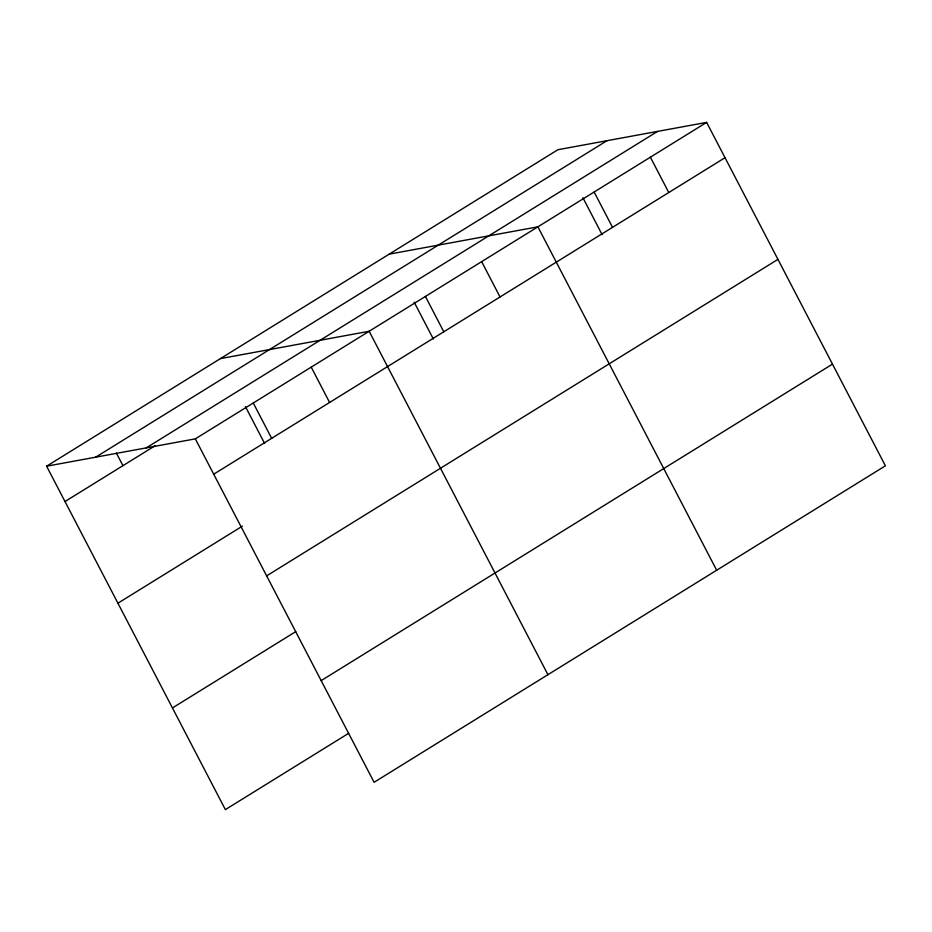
<?xml version="1.0" encoding="UTF-8"?>
<svg xmlns="http://www.w3.org/2000/svg" width="932" height="932" viewBox="0 0 932 932"><rect width="100%" height="100%" fill="white"/><g stroke="black" fill="none" stroke-linecap="round" stroke-linejoin="round"><path stroke-width="1.4" d="M46.6 466.198L557.907 149.714L706.631 122.383L885.4 465.802L374.093 782.286L195.324 438.867L46.6 466.198L225.369 809.617L348.661 733.298M95.681 457.181L606.988 140.697M146.242 447.884L657.549 131.4M64.995 501.533L154.992 445.822M195.324 438.867L706.631 122.383M213.708 474.202L725.014 157.718M117.921 603.202L242.448 526.114M266.634 575.871L777.94 259.376M172.443 707.947L295.747 631.628M321.167 680.616L832.474 364.132M389.18 254.156L537.892 226.826L716.673 570.244M220.441 358.599L369.165 331.268L547.934 674.686M650.385 157.193L668.78 192.528M594.138 192.015L612.534 227.338M582.919 197.747L602.107 234.608M481.646 261.636L500.041 296.97M425.411 296.446L443.795 331.78M414.181 302.189L433.368 339.05M311.218 367.138L329.602 402.461M253.271 403.008L271.655 438.331M245.454 406.632L264.641 443.492M116.372 453.045L122.942 465.662"/></g></svg>
